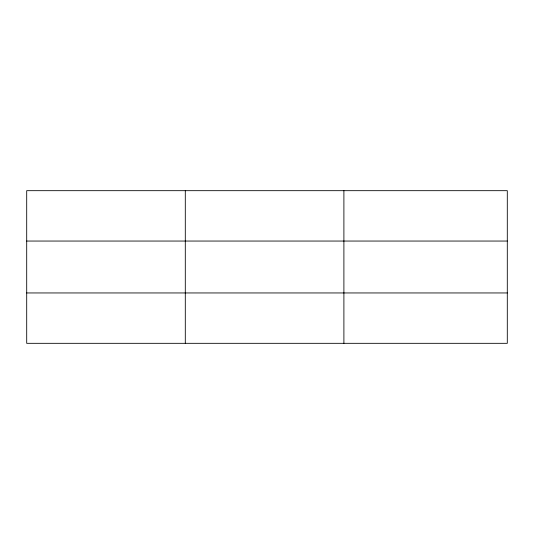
<?xml version="1.0" encoding="UTF-8"?>
<svg xmlns="http://www.w3.org/2000/svg" width="534" height="534" viewBox="0 0 534 534"><rect width="100%" height="100%" fill="white"/><g stroke="black" fill="none" stroke-linecap="round" stroke-linejoin="round"><path stroke-width="0.8" d="M185.298 343.322L185.298 190.678M343.896 343.322L343.896 190.678M507.3 241.048L507.3 190.678L26.7 190.678L26.7 343.322L507.3 343.322L507.3 241.048L26.7 241.048M26.7 292.952L507.3 292.952"/></g></svg>
